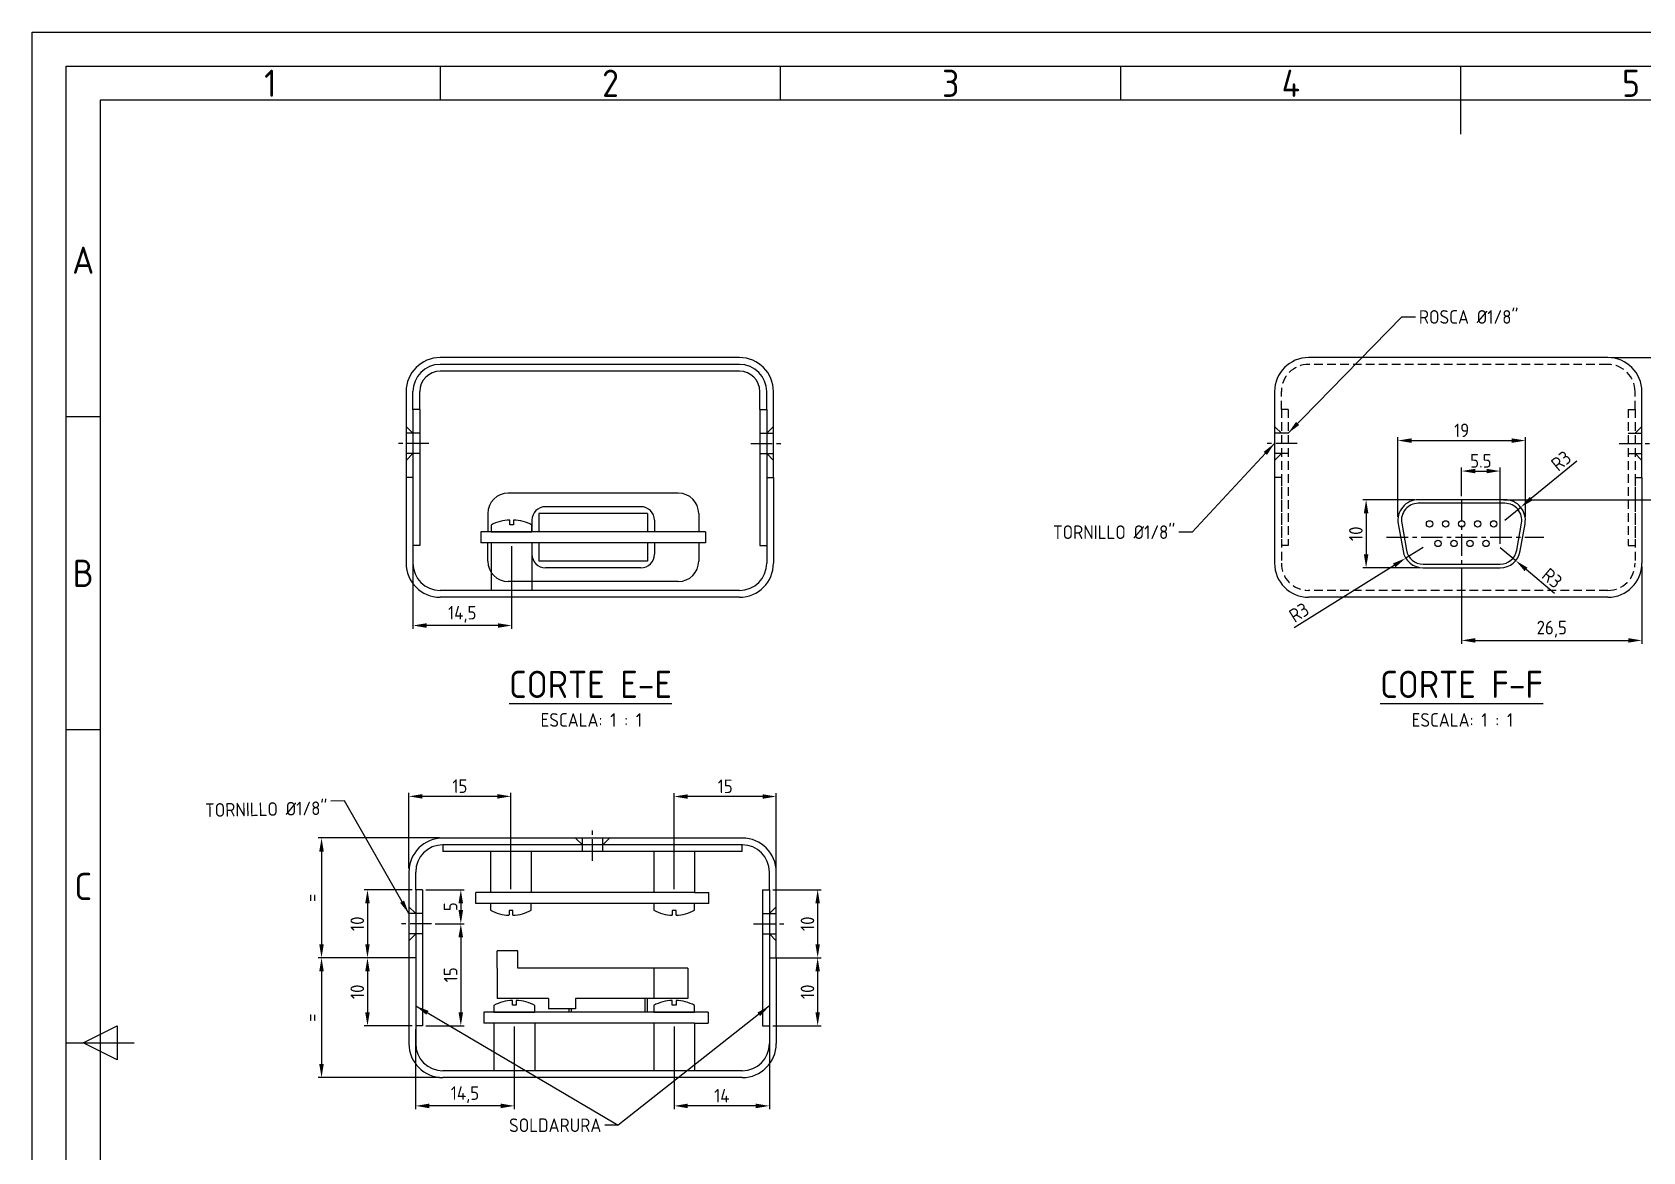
# Model space of a CAD drawing. Header units: millimetres. Extents: x 896 to 1804, y -11 to 286.
# Drawn here: x 896.4 to 1133.1, y 121.1 to 285.6 of the extents above; entities that cross this region are included whole.
import ezdxf
from ezdxf.enums import TextEntityAlignment as Align

# ---------------------------------------------------------------- set-up
doc = ezdxf.new("R2010")
doc.units = ezdxf.units.MM
doc.header["$LTSCALE"] = 0.1
doc.linetypes.add('CENTER', pattern=[50.8, 31.75, -6.35, 6.35, -6.35])
doc.linetypes.add('DASHED', pattern=[19.05, 12.7, -6.35])
for name, color, linetype in [('CAJA 010', 7, 'Continuous'), ('PLACA 025', 7, 'Continuous'), ('ROTULO', 7, 'Continuous'), ('TXT 020', 7, 'Continuous')]:
    doc.layers.add(name, color=color, linetype=linetype)
doc.styles.add('ISO Proportional', font='isocp.shx', dxfattribs={"height": 2})
doc.dimstyles.new('ISO-25', dxfattribs={"dimtxt": 2, "dimasz": 2, "dimexe": 0.5, "dimexo": 0.5, "dimgap": 0.5, "dimtad": 1, "dimtxsty": 'ISO Proportional', "dimcen": 3.5, "dimclrd": 5, "dimclre": 4, "dimclrt": 9, "dimadec": 0, "dimazin": 0, "dimtfac": 1, "dimtmove": 0, "dimatfit": 3, "dimfxl": 0, "dimarcsym": 0})

# ---------------------------------------------------------------- blocks, each defined once
blk = doc.blocks.new('*D38')
at = {"color": 4, "lineweight": -2}
for p, q in [((956.23, 167.21), (938.4, 167.21)), ((951.23, 149.61), (938.4, 149.61))]:
    blk.add_line(p, q, dxfattribs=at)
at = {"color": 5, "lineweight": -2}
blk.add_line((938.9, 165.21), (938.9, 151.61), dxfattribs=at)
at = {"color": 5}
for points in [[(938.56, 165.21), (939.23, 165.21), (938.9, 167.21)], [(938.56, 151.61), (939.23, 151.61), (938.9, 149.61)]]:
    blk.add_solid(points, dxfattribs=at)
at = {"layer": 'Defpoints', "color": 0}
for p in [(956.73, 167.21), (938.9, 149.61), (951.73, 149.61)]:
    blk.add_point(p, dxfattribs=at)
at = {"color": 9, "insert": (937.4, 158.41), "char_height": 2, "attachment_point": 5, "rotation": 90, "style": 'ISO Proportional'}
blk.add_mtext('=', dxfattribs=at)
blk = doc.blocks.new('*D39')
at = {"color": 4, "lineweight": -2}
for p, q in [((950.73, 149.61), (938.4, 149.61)), ((956.23, 132.01), (938.4, 132.01))]:
    blk.add_line(p, q, dxfattribs=at)
at = {"color": 5, "lineweight": -2}
blk.add_line((938.9, 147.61), (938.9, 134.01), dxfattribs=at)
at = {"color": 5}
for points in [[(938.56, 147.61), (939.23, 147.61), (938.9, 149.61)], [(938.56, 134.01), (939.23, 134.01), (938.9, 132.01)]]:
    blk.add_solid(points, dxfattribs=at)
at = {"layer": 'Defpoints', "color": 0}
for p in [(951.23, 149.61), (938.9, 132.01), (956.73, 132.01)]:
    blk.add_point(p, dxfattribs=at)
at = {"color": 9, "insert": (937.4, 140.81), "char_height": 2, "attachment_point": 5, "rotation": 90, "style": 'ISO Proportional'}
blk.add_mtext('=', dxfattribs=at)
blk = doc.blocks.new('*D40')
at = {"color": 4, "lineweight": -2}
for p, q in [((952.23, 159.61), (945.15, 159.61)), ((952.23, 149.61), (945.15, 149.61))]:
    blk.add_line(p, q, dxfattribs=at)
at = {"color": 5, "lineweight": -2}
blk.add_line((945.65, 157.61), (945.65, 151.61), dxfattribs=at)
at = {"color": 5}
for points in [[(945.32, 157.61), (945.98, 157.61), (945.65, 159.61)], [(945.32, 151.61), (945.98, 151.61), (945.65, 149.61)]]:
    blk.add_solid(points, dxfattribs=at)
at = {"layer": 'Defpoints', "color": 0}
for p in [(952.73, 159.61), (945.65, 149.61), (952.73, 149.61)]:
    blk.add_point(p, dxfattribs=at)
at = {"color": 9, "insert": (944.15, 154.61), "char_height": 2, "attachment_point": 5, "rotation": 90, "style": 'ISO Proportional'}
blk.add_mtext('10', dxfattribs=at)
blk = doc.blocks.new('*D41')
at = {"color": 4, "lineweight": -2}
for p, q in [((952.23, 149.61), (945.15, 149.61)), ((952.23, 139.61), (945.15, 139.61))]:
    blk.add_line(p, q, dxfattribs=at)
at = {"color": 5, "lineweight": -2}
blk.add_line((945.65, 147.61), (945.65, 141.61), dxfattribs=at)
at = {"color": 5}
for points in [[(945.32, 147.61), (945.98, 147.61), (945.65, 149.61)], [(945.32, 141.61), (945.98, 141.61), (945.65, 139.61)]]:
    blk.add_solid(points, dxfattribs=at)
at = {"layer": 'Defpoints', "color": 0}
for p in [(952.73, 149.61), (945.65, 139.61), (952.73, 139.61)]:
    blk.add_point(p, dxfattribs=at)
at = {"color": 9, "insert": (944.15, 144.61), "char_height": 2, "attachment_point": 5, "rotation": 90, "style": 'ISO Proportional'}
blk.add_mtext('10', dxfattribs=at)
blk = doc.blocks.new('*D43')
at = {"color": 4, "lineweight": -2}
for p, q in [((1005.23, 149.61), (1012.32, 149.61)), ((1005.23, 139.61), (1012.32, 139.61))]:
    blk.add_line(p, q, dxfattribs=at)
at = {"color": 5, "lineweight": -2}
blk.add_line((1011.82, 147.61), (1011.82, 141.61), dxfattribs=at)
at = {"color": 5}
for points in [[(1011.49, 147.61), (1012.15, 147.61), (1011.82, 149.61)], [(1011.49, 141.61), (1012.15, 141.61), (1011.82, 139.61)]]:
    blk.add_solid(points, dxfattribs=at)
at = {"layer": 'Defpoints', "color": 0}
for p in [(1004.73, 149.61), (1004.73, 139.61), (1011.82, 139.61)]:
    blk.add_point(p, dxfattribs=at)
at = {"color": 9, "insert": (1010.32, 144.61), "char_height": 2, "attachment_point": 5, "rotation": 90, "style": 'ISO Proportional'}
blk.add_mtext('10', dxfattribs=at)
blk = doc.blocks.new('*D42')
at = {"color": 4, "lineweight": -2}
for p, q in [((1005.23, 159.61), (1012.32, 159.61)), ((1005.23, 149.61), (1012.32, 149.61))]:
    blk.add_line(p, q, dxfattribs=at)
at = {"color": 5, "lineweight": -2}
blk.add_line((1011.82, 157.61), (1011.82, 151.61), dxfattribs=at)
at = {"color": 5}
for points in [[(1011.49, 157.61), (1012.15, 157.61), (1011.82, 159.61)], [(1011.49, 151.61), (1012.15, 151.61), (1011.82, 149.61)]]:
    blk.add_solid(points, dxfattribs=at)
at = {"layer": 'Defpoints', "color": 0}
for p in [(1004.73, 159.61), (1004.73, 149.61), (1011.82, 149.61)]:
    blk.add_point(p, dxfattribs=at)
at = {"color": 9, "insert": (1010.32, 154.61), "char_height": 2, "attachment_point": 5, "rotation": 90, "style": 'ISO Proportional'}
blk.add_mtext('10', dxfattribs=at)
blk = doc.blocks.new('*D44')
at = {"color": 4, "lineweight": -2}
for p, q in [((954.23, 159.61), (959.87, 159.61)), ((955.58, 154.61), (959.87, 154.61))]:
    blk.add_line(p, q, dxfattribs=at)
at = {"color": 5, "lineweight": -2}
blk.add_line((959.37, 157.61), (959.37, 156.61), dxfattribs=at)
at = {"color": 5}
for points in [[(959.03, 157.61), (959.7, 157.61), (959.37, 159.61)], [(959.03, 156.61), (959.7, 156.61), (959.37, 154.61)]]:
    blk.add_solid(points, dxfattribs=at)
at = {"layer": 'Defpoints', "color": 0}
for p in [(953.73, 159.61), (955.08, 154.61), (959.37, 154.61)]:
    blk.add_point(p, dxfattribs=at)
at = {"color": 9, "insert": (957.87, 157.11), "char_height": 2, "attachment_point": 5, "rotation": 90, "style": 'ISO Proportional'}
blk.add_mtext('5', dxfattribs=at)
blk = doc.blocks.new('*D45')
at = {"color": 4, "lineweight": -2}
for p, q in [((956.08, 154.61), (959.87, 154.61)), ((954.23, 139.61), (959.87, 139.61))]:
    blk.add_line(p, q, dxfattribs=at)
at = {"color": 5, "lineweight": -2}
blk.add_line((959.37, 152.61), (959.37, 141.61), dxfattribs=at)
at = {"color": 5}
for points in [[(959.03, 152.61), (959.7, 152.61), (959.37, 154.61)], [(959.03, 141.61), (959.7, 141.61), (959.37, 139.61)]]:
    blk.add_solid(points, dxfattribs=at)
at = {"layer": 'Defpoints', "color": 0}
for p in [(955.58, 154.61), (953.73, 139.61), (959.37, 139.61)]:
    blk.add_point(p, dxfattribs=at)
at = {"color": 9, "insert": (957.87, 147.11), "char_height": 2, "attachment_point": 5, "rotation": 90, "style": 'ISO Proportional'}
blk.add_mtext('15', dxfattribs=at)
blk = doc.blocks.new('*D46')
at = {"color": 4, "lineweight": -2}
for p, q in [((990.73, 139.51), (990.73, 127.35)), ((1004.73, 139.11), (1004.73, 127.35))]:
    blk.add_line(p, q, dxfattribs=at)
at = {"color": 5, "lineweight": -2}
blk.add_line((1002.73, 127.85), (992.73, 127.85), dxfattribs=at)
at = {"color": 5}
for points in [[(992.73, 128.18), (992.73, 127.51), (990.73, 127.85)], [(1002.73, 128.18), (1002.73, 127.51), (1004.73, 127.85)]]:
    blk.add_solid(points, dxfattribs=at)
at = {"layer": 'Defpoints', "color": 0}
for p in [(990.73, 140.01), (1004.73, 139.61), (990.73, 127.85)]:
    blk.add_point(p, dxfattribs=at)
at = {"color": 9, "insert": (997.73, 129.35), "char_height": 2, "attachment_point": 5, "style": 'ISO Proportional'}
blk.add_mtext('14', dxfattribs=at)
blk = doc.blocks.new('*D47')
at = {"color": 4, "lineweight": -2}
for p, q in [((952.73, 139.11), (952.73, 127.35)), ((967.23, 139.51), (967.23, 127.35))]:
    blk.add_line(p, q, dxfattribs=at)
at = {"color": 5, "lineweight": -2}
blk.add_line((965.23, 127.85), (954.73, 127.85), dxfattribs=at)
at = {"color": 5}
for points in [[(954.73, 128.18), (954.73, 127.51), (952.73, 127.85)], [(965.23, 128.18), (965.23, 127.51), (967.23, 127.85)]]:
    blk.add_solid(points, dxfattribs=at)
at = {"layer": 'Defpoints', "color": 0}
for p in [(967.23, 140.01), (952.73, 139.61), (952.73, 127.85)]:
    blk.add_point(p, dxfattribs=at)
at = {"color": 9, "insert": (959.98, 129.5), "char_height": 2, "attachment_point": 5, "style": 'ISO Proportional'}
blk.add_mtext('14,5', dxfattribs=at)
blk = doc.blocks.new('*D49')
at = {"color": 4, "lineweight": -2}
for p, q in [((990.73, 159.71), (990.73, 173.8)), ((1005.73, 162.71), (1005.73, 173.8))]:
    blk.add_line(p, q, dxfattribs=at)
at = {"color": 5, "lineweight": -2}
blk.add_line((1003.73, 173.3), (992.73, 173.3), dxfattribs=at)
at = {"color": 5}
for points in [[(992.73, 173.63), (992.73, 172.97), (990.73, 173.3)], [(1003.73, 173.63), (1003.73, 172.97), (1005.73, 173.3)]]:
    blk.add_solid(points, dxfattribs=at)
at = {"layer": 'Defpoints', "color": 0}
for p in [(990.73, 173.3), (1005.73, 162.21), (990.73, 159.21)]:
    blk.add_point(p, dxfattribs=at)
at = {"color": 9, "insert": (998.23, 174.8), "char_height": 2, "attachment_point": 5, "style": 'ISO Proportional'}
blk.add_mtext('15', dxfattribs=at)
blk = doc.blocks.new('*D50')
at = {"color": 4, "lineweight": -2}
for p, q in [((951.73, 162.71), (951.73, 173.83)), ((966.73, 159.71), (966.73, 173.83))]:
    blk.add_line(p, q, dxfattribs=at)
at = {"color": 5, "lineweight": -2}
blk.add_line((964.73, 173.33), (953.73, 173.33), dxfattribs=at)
at = {"color": 5}
for points in [[(953.73, 173.66), (953.73, 172.99), (951.73, 173.33)], [(964.73, 173.66), (964.73, 172.99), (966.73, 173.33)]]:
    blk.add_solid(points, dxfattribs=at)
at = {"layer": 'Defpoints', "color": 0}
for p in [(951.73, 173.33), (951.73, 162.21), (966.73, 159.21)]:
    blk.add_point(p, dxfattribs=at)
at = {"color": 9, "insert": (959.23, 174.83), "char_height": 2, "attachment_point": 5, "style": 'ISO Proportional'}
blk.add_mtext('15', dxfattribs=at)
blk = doc.blocks.new('*D62')
at = {"color": 4, "lineweight": -2}
for p, q in [((952.33, 209.69), (952.33, 197.93)), ((966.83, 210.09), (966.83, 197.93))]:
    blk.add_line(p, q, dxfattribs=at)
at = {"color": 5, "lineweight": -2}
blk.add_line((964.83, 198.43), (954.33, 198.43), dxfattribs=at)
at = {"color": 5}
for points in [[(954.33, 198.76), (954.33, 198.09), (952.33, 198.43)], [(964.83, 198.76), (964.83, 198.09), (966.83, 198.43)]]:
    blk.add_solid(points, dxfattribs=at)
at = {"layer": 'Defpoints', "color": 0}
for p in [(952.33, 210.19), (966.83, 210.59), (952.33, 198.43)]:
    blk.add_point(p, dxfattribs=at)
at = {"color": 9, "insert": (959.58, 200.08), "char_height": 2, "attachment_point": 5, "style": 'ISO Proportional'}
blk.add_mtext('14,5', dxfattribs=at)
blk = doc.blocks.new('*D66')
at = {"color": 4, "lineweight": -2}
for p, q in [((1128.47, 237.79), (1140.15, 237.79)), ((1112.63, 216.91), (1140.15, 216.91))]:
    blk.add_line(p, q, dxfattribs=at)
at = {"color": 5, "lineweight": -2}
blk.add_line((1139.65, 218.91), (1139.65, 235.79), dxfattribs=at)
at = {"color": 5}
for points in [[(1139.32, 235.79), (1139.98, 235.79), (1139.65, 237.79)], [(1139.32, 218.91), (1139.98, 218.91), (1139.65, 216.91)]]:
    blk.add_solid(points, dxfattribs=at)
at = {"layer": 'Defpoints', "color": 0}
for p in [(1127.97, 237.79), (1139.65, 237.79), (1112.13, 216.91)]:
    blk.add_point(p, dxfattribs=at)
at = {"color": 9, "insert": (1138.15, 227.35), "char_height": 2, "attachment_point": 5, "rotation": 90, "style": 'ISO Proportional'}
blk.add_mtext('21', dxfattribs=at)
blk = doc.blocks.new('*D67')
at = {"color": 4, "lineweight": -2}
for p, q in [((1106.47, 206.41), (1106.47, 195.74)), ((1132.97, 207.09), (1132.97, 195.74))]:
    blk.add_line(p, q, dxfattribs=at)
at = {"color": 5, "lineweight": -2}
blk.add_line((1108.47, 196.24), (1130.97, 196.24), dxfattribs=at)
at = {"color": 5}
for points in [[(1108.47, 196.57), (1108.47, 195.91), (1106.47, 196.24)], [(1130.97, 196.57), (1130.97, 195.91), (1132.97, 196.24)]]:
    blk.add_solid(points, dxfattribs=at)
at = {"layer": 'Defpoints', "color": 0}
for p in [(1106.47, 206.91), (1132.97, 207.59), (1132.97, 196.24)]:
    blk.add_point(p, dxfattribs=at)
at = {"color": 9, "insert": (1119.72, 197.89), "char_height": 2, "attachment_point": 5, "style": 'ISO Proportional'}
blk.add_mtext('26,5', dxfattribs=at)
blk = doc.blocks.new('*D68')
at = {"color": 4, "lineweight": -2}
for p, q in [((1097.11, 214.41), (1097.11, 226.1)), ((1115.84, 214.41), (1115.84, 226.1))]:
    blk.add_line(p, q, dxfattribs=at)
at = {"color": 5, "lineweight": -2}
blk.add_line((1099.11, 225.6), (1113.84, 225.6), dxfattribs=at)
at = {"color": 5}
for points in [[(1099.11, 225.93), (1099.11, 225.26), (1097.11, 225.6)], [(1113.84, 225.93), (1113.84, 225.26), (1115.84, 225.6)]]:
    blk.add_solid(points, dxfattribs=at)
at = {"layer": 'Defpoints', "color": 0}
for p in [(1115.84, 225.6), (1097.11, 213.91), (1115.84, 213.91)]:
    blk.add_point(p, dxfattribs=at)
at = {"color": 9, "insert": (1106.47, 227.1), "char_height": 2, "attachment_point": 5, "style": 'ISO Proportional'}
blk.add_mtext('19', dxfattribs=at)
blk = doc.blocks.new('*D69')
at = {"color": 4, "lineweight": -2}
for p, q in [((1099.61, 216.91), (1091.93, 216.91)), ((1100.31, 206.91), (1091.93, 206.91))]:
    blk.add_line(p, q, dxfattribs=at)
at = {"color": 5, "lineweight": -2}
blk.add_line((1092.43, 214.91), (1092.43, 208.91), dxfattribs=at)
at = {"color": 5}
for points in [[(1092.1, 214.91), (1092.77, 214.91), (1092.43, 216.91)], [(1092.1, 208.91), (1092.77, 208.91), (1092.43, 206.91)]]:
    blk.add_solid(points, dxfattribs=at)
at = {"layer": 'Defpoints', "color": 0}
for p in [(1100.11, 216.91), (1092.43, 206.91), (1100.81, 206.91)]:
    blk.add_point(p, dxfattribs=at)
at = {"color": 9, "insert": (1090.93, 211.91), "char_height": 2, "attachment_point": 5, "rotation": 90, "style": 'ISO Proportional'}
blk.add_mtext('10', dxfattribs=at)
blk = doc.blocks.new('*D71')
at = {"color": 5, "lineweight": -2}
for p, q in [((1123.4, 222.57), (1116.71, 217.08)), ((1112.84, 213.91), (1115.16, 215.81))]:
    blk.add_line(p, q, dxfattribs=at)
at = {"color": 5}
blk.add_solid([(1116.49, 217.34), (1116.92, 216.82), (1115.16, 215.81)], dxfattribs=at)
at = {"layer": 'Defpoints', "color": 0}
for p in [(1115.16, 215.81), (1112.84, 213.91)]:
    blk.add_point(p, dxfattribs=at)
at = {"color": 9, "insert": (1121.1, 222.62), "char_height": 2, "attachment_point": 5, "rotation": 39.3493, "style": 'ISO Proportional'}
blk.add_mtext('R3', dxfattribs=at)
blk = doc.blocks.new('*D72')
at = {"color": 5, "lineweight": -2}
for p, q in [((1112.13, 209.91), (1114.42, 207.97)), ((1120.12, 203.12), (1115.94, 206.67))]:
    blk.add_line(p, q, dxfattribs=at)
at = {"color": 5}
blk.add_solid([(1116.16, 206.92), (1115.73, 206.42), (1114.42, 207.97)], dxfattribs=at)
at = {"layer": 'Defpoints', "color": 0}
for p in [(1112.13, 209.91), (1114.42, 207.97)]:
    blk.add_point(p, dxfattribs=at)
at = {"color": 9, "insert": (1119.77, 205.39), "char_height": 2, "attachment_point": 5, "rotation": 319.6328, "style": 'ISO Proportional'}
blk.add_mtext('R3', dxfattribs=at)
blk = doc.blocks.new('*D73')
at = {"color": 5, "lineweight": -2}
for p, q in [((1100.81, 209.91), (1098.26, 208.33)), ((1081.88, 198.15), (1096.57, 207.27))]:
    blk.add_line(p, q, dxfattribs=at)
at = {"color": 5}
blk.add_solid([(1096.39, 207.55), (1096.74, 206.99), (1098.26, 208.33)], dxfattribs=at)
at = {"layer": 'Defpoints', "color": 0}
for p in [(1098.26, 208.33), (1100.81, 209.91)]:
    blk.add_point(p, dxfattribs=at)
at = {"color": 9, "insert": (1082.57, 200.34), "char_height": 2, "attachment_point": 5, "rotation": 31.8529, "style": 'ISO Proportional'}
blk.add_mtext('R3', dxfattribs=at)
blk = doc.blocks.new('*D74')
at = {"color": 4, "lineweight": -2}
for p, q in [((1106.47, 217.41), (1106.47, 221.62)), ((1112.13, 210.41), (1112.13, 221.62))]:
    blk.add_line(p, q, dxfattribs=at)
at = {"color": 5, "lineweight": -2}
blk.add_line((1108.47, 221.12), (1110.13, 221.12), dxfattribs=at)
at = {"color": 5}
for points in [[(1108.47, 221.45), (1108.47, 220.79), (1106.47, 221.12)], [(1110.13, 221.45), (1110.13, 220.79), (1112.13, 221.12)]]:
    blk.add_solid(points, dxfattribs=at)
at = {"layer": 'Defpoints', "color": 0}
for p in [(1112.13, 221.12), (1106.47, 216.91), (1112.13, 209.91)]:
    blk.add_point(p, dxfattribs=at)
at = {"color": 9, "insert": (1109.3, 222.62), "char_height": 2, "attachment_point": 5, "style": 'ISO Proportional'}
blk.add_mtext('5.5', dxfattribs=at)

msp = doc.modelspace()

# ---------------------------------------------------------------- linework, layer by layer
at = {"color": 6}
for p, q in [((952.33, 220.188), (952.33, 210.188)), ((1004.33, 220.188), (1004.33, 210.188)), ((952.735, 149.608), (952.735, 139.608)), ((1004.735, 149.608), (1004.735, 139.608))]:
    msp.add_line(p, q, dxfattribs=at)
at = {"layer": 'CAJA 010', "color": 9}
for p, q in [((1000.33, 237.788), (956.33, 237.788)), ((1000.33, 236.788), (956.33, 236.788)), ((1000.33, 235.788), (956.33, 235.788)), ((951.33, 232.788), (951.33, 220.188)), ((952.33, 230.188), (952.33, 232.788)), ((953.33, 230.188), (953.33, 232.788)), ((1003.33, 230.188), (1003.33, 232.788)), ((1004.33, 230.188), (1004.33, 232.788)), ((1005.33, 220.188), (1005.33, 232.788)), ((1000.735, 167.208), (956.735, 167.208)), ((1000.735, 166.208), (956.735, 166.208)), ((1000.735, 165.208), (956.735, 165.208)), ((951.735, 162.208), (951.735, 149.608)), ((952.735, 159.608), (952.735, 162.208)), ((1004.735, 159.608), (1004.735, 162.208)), ((1005.735, 149.608), (1005.735, 162.208))]:
    msp.add_line(p, q, dxfattribs=at)
at = {"layer": 'CAJA 010', "color": 2}
for p, q in [((1127.973, 237.788), (1083.973, 237.788)), ((1078.973, 232.788), (1078.973, 220.188)), ((1132.973, 220.188), (1132.973, 232.788)), ((952.33, 230.188), (952.33, 207.588)), ((953.33, 230.188), (952.33, 230.188)), ((953.33, 230.188), (953.33, 210.188)), ((1003.33, 230.188), (1004.33, 230.188)), ((1003.33, 230.188), (1003.33, 210.188)), ((1004.33, 230.188), (1004.33, 207.588)), ((951.33, 220.188), (951.33, 207.588)), ((952.33, 220.188), (951.33, 220.188)), ((1004.33, 220.188), (1005.33, 220.188)), ((1005.33, 220.188), (1005.33, 207.588)), ((1078.973, 220.188), (1078.973, 207.588)), ((1132.973, 220.188), (1132.973, 207.588)), ((953.33, 210.188), (952.33, 210.188)), ((963.83, 210.588), (963.83, 203.588)), ((969.83, 210.588), (969.83, 203.588)), ((1003.33, 210.188), (1004.33, 210.188)), ((1000.33, 203.588), (956.33, 203.588)), ((1000.33, 202.588), (956.33, 202.588)), ((1127.973, 202.588), (1083.973, 202.588)), ((952.735, 159.608), (952.735, 137.008)), ((953.735, 159.608), (952.735, 159.608)), ((953.735, 159.608), (953.735, 139.608)), ((1003.735, 159.608), (1004.735, 159.608)), ((1003.735, 159.608), (1003.735, 139.608)), ((1004.735, 159.608), (1004.735, 137.008)), ((951.735, 149.608), (951.735, 137.008)), ((952.735, 149.608), (951.735, 149.608)), ((1004.735, 149.608), (1005.735, 149.608)), ((1005.735, 149.608), (1005.735, 137.008)), ((964.235, 140.008), (964.235, 133.008)), ((970.235, 140.008), (970.235, 133.008)), ((987.735, 140.008), (987.735, 133.008)), ((993.735, 140.008), (993.735, 133.008)), ((953.735, 139.608), (952.735, 139.608)), ((1003.735, 139.608), (1004.735, 139.608)), ((1000.735, 133.008), (956.735, 133.008)), ((1000.735, 132.008), (956.735, 132.008))]:
    msp.add_line(p, q, dxfattribs=at)
at = {"layer": 'CAJA 010', "color": 9, "linetype": 'DASHED'}
for p, q in [((1127.973, 236.788), (1083.973, 236.788)), ((1079.973, 230.188), (1079.973, 232.788)), ((1131.973, 230.188), (1131.973, 232.788)), ((1079.973, 230.188), (1079.973, 207.588)), ((1080.973, 230.188), (1079.973, 230.188)), ((1080.973, 230.188), (1080.973, 210.188)), ((1130.973, 230.188), (1130.973, 210.188)), ((1130.973, 230.188), (1131.973, 230.188)), ((1131.973, 230.188), (1131.973, 207.588)), ((1079.973, 226.688), (1078.973, 227.688)), ((1131.973, 226.688), (1132.973, 227.688)), ((1079.973, 226.688), (1078.973, 226.688)), ((1080.973, 226.688), (1079.973, 226.688)), ((1130.973, 226.688), (1131.973, 226.688)), ((1131.973, 226.688), (1132.973, 226.688)), ((1079.973, 223.688), (1078.973, 223.688)), ((1079.973, 223.688), (1078.973, 222.688)), ((1080.973, 223.688), (1079.973, 223.688)), ((1130.973, 223.688), (1131.973, 223.688)), ((1131.973, 223.688), (1132.973, 223.688)), ((1131.973, 223.688), (1132.973, 222.688)), ((1079.973, 220.188), (1078.973, 220.188)), ((1079.973, 220.188), (1079.973, 210.188)), ((1131.973, 220.188), (1131.973, 210.188)), ((1131.973, 220.188), (1132.973, 220.188)), ((1080.973, 210.188), (1079.973, 210.188)), ((1130.973, 210.188), (1131.973, 210.188)), ((1127.973, 203.588), (1083.973, 203.588))]:
    msp.add_line(p, q, dxfattribs=at)
at = {"layer": 'CAJA 010', "color": 8, "linetype": 'CENTER'}
for p, q in [((952.33, 226.688), (951.33, 227.688)), ((1004.33, 226.688), (1005.33, 227.688)), ((952.33, 226.688), (951.33, 226.688)), ((953.33, 226.688), (952.33, 226.688)), ((1003.33, 226.688), (1004.33, 226.688)), ((1004.33, 226.688), (1005.33, 226.688)), ((952.33, 223.688), (951.33, 222.688)), ((952.33, 223.688), (951.33, 223.688)), ((953.33, 223.688), (952.33, 223.688)), ((1003.33, 223.688), (1004.33, 223.688)), ((1004.33, 223.688), (1005.33, 222.688)), ((1004.33, 223.688), (1005.33, 223.688)), ((977.235, 166.208), (976.235, 167.208)), ((977.235, 166.208), (977.235, 167.208)), ((977.235, 165.208), (977.235, 166.208)), ((980.235, 166.208), (981.235, 167.208)), ((980.235, 166.208), (980.235, 167.208)), ((980.235, 165.208), (980.235, 166.208)), ((952.735, 156.108), (951.735, 157.108)), ((1004.735, 156.108), (1005.735, 157.108)), ((952.735, 156.108), (951.735, 156.108)), ((953.735, 156.108), (952.735, 156.108)), ((1003.735, 156.108), (1004.735, 156.108)), ((1004.735, 156.108), (1005.735, 156.108)), ((952.735, 153.108), (951.735, 153.108)), ((952.735, 153.108), (951.735, 152.108)), ((953.735, 153.108), (952.735, 153.108)), ((1003.735, 153.108), (1004.735, 153.108)), ((1004.735, 153.108), (1005.735, 153.108)), ((1004.735, 153.108), (1005.735, 152.108))]:
    msp.add_line(p, q, dxfattribs=at)
at = {"layer": 'CAJA 010', "linetype": 'CENTER'}
for p, q in [((1082.322, 225.188), (1077.322, 225.188)), ((1129.625, 225.188), (1134.625, 225.188)), ((1106.473, 216.909), (1106.473, 204.855)), ((1095.429, 211.388), (1118.556, 211.388))]:
    msp.add_line(p, q, dxfattribs=at)
at = {"layer": 'CAJA 010', "color": 2}
msp.add_lwpolyline([(1100.813, 206.909), (1112.134, 206.909, 0.3640016), (1115.089, 209.388), (1115.794, 213.388, 0.466274), (1112.839, 216.909), (1100.108, 216.909, 0.466274), (1097.153, 213.388), (1097.858, 209.388, 0.3640016)], format="xyb", close=True, dxfattribs=at)
at = {"layer": 'CAJA 010', "color": 8}
msp.add_lwpolyline([(1100.813, 207.429), (1112.134, 207.429, 0.3640016), (1114.577, 209.479), (1115.281, 213.479, 0.466274), (1112.839, 216.389), (1100.108, 216.389, 0.466274), (1097.665, 213.479), (1098.37, 209.479, 0.3640016)], format="xyb", close=True, dxfattribs=at)
for centre in [(1101.764, 213.36), (1104.119, 213.36), (1106.473, 213.36), (1108.828, 213.36), (1111.182, 213.36), (1102.993, 210.486), (1105.348, 210.486), (1107.702, 210.486), (1110.057, 210.486)]:
    msp.add_circle(centre, 0.471, dxfattribs=at)
at = {"layer": 'CAJA 010', "color": 9}
for centre, radius, start, end in [((956.33, 232.788), 5, 90, 180), ((956.33, 232.788), 4, 90, 180), ((1000.33, 232.788), 5, 0, 90), ((1000.33, 232.788), 4, 0, 90), ((956.33, 232.788), 3, 90, 180), ((1000.33, 232.788), 3, 0, 90), ((956.735, 162.208), 5, 90, 180), ((956.735, 162.208), 4, 90, 180), ((1000.735, 162.208), 5, 0, 90), ((1000.735, 162.208), 4, 0, 90)]:
    msp.add_arc(centre, radius, start, end, dxfattribs=at)
at = {"layer": 'CAJA 010', "color": 2}
for centre, radius, start, end in [((1083.973, 232.788), 5, 90, 180), ((1127.973, 232.788), 5, 0, 90), ((956.33, 207.588), 5, 180, 270), ((956.33, 207.588), 4, 180, 270), ((1000.33, 207.588), 4, 270, 0), ((1000.33, 207.588), 5, 270, 0), ((1083.973, 207.588), 5, 180, 270), ((1127.973, 207.588), 5, 270, 0), ((956.735, 137.008), 5, 180, 270), ((956.735, 137.008), 4, 180, 270), ((1000.735, 137.008), 5, 270, 0), ((1000.735, 137.008), 4, 270, 0)]:
    msp.add_arc(centre, radius, start, end, dxfattribs=at)
at = {"layer": 'CAJA 010', "color": 9, "linetype": 'DASHED'}
for centre, start, end in [((1083.973, 232.788), 90, 180), ((1127.973, 232.788), 0, 90), ((1083.973, 207.588), 180, 270), ((1127.973, 207.588), 270, 0)]:
    msp.add_arc(centre, 4, start, end, dxfattribs=at)
at = {"layer": 'PLACA 025', "linetype": 'CENTER'}
for p, q in [((954.679, 225.188), (949.679, 225.188)), ((1001.982, 225.188), (1006.982, 225.188)), ((978.735, 163.86), (978.735, 168.86)), ((955.083, 154.608), (950.083, 154.608)), ((1002.387, 154.608), (1007.387, 154.608))]:
    msp.add_line(p, q, dxfattribs=at)
at = {"layer": 'PLACA 025', "color": 8}
for p, q in [((991.33, 217.888), (966.33, 217.888)), ((985.83, 215.888), (971.83, 215.888)), ((963.33, 214.888), (963.33, 212.188)), ((969.83, 213.888), (969.83, 212.188)), ((986.83, 214.888), (970.83, 214.888)), ((970.83, 214.888), (970.83, 212.188)), ((986.83, 214.888), (973.428, 214.888)), ((986.83, 214.888), (986.83, 212.188)), ((987.83, 213.888), (987.83, 212.188)), ((994.33, 214.888), (994.33, 212.188)), ((995.33, 212.188), (962.33, 212.188)), ((962.33, 212.188), (962.33, 210.588)), ((995.33, 212.188), (995.33, 210.588)), ((963.83, 210.588), (962.33, 210.588)), ((963.33, 207.888), (963.33, 210.588)), ((995.33, 210.588), (969.33, 210.588)), ((969.83, 210.588), (969.83, 208.888)), ((970.83, 210.588), (970.83, 207.888)), ((986.83, 210.588), (986.83, 207.888)), ((987.83, 210.588), (987.83, 208.888)), ((994.33, 210.588), (994.33, 207.888)), ((986.83, 207.888), (970.83, 207.888)), ((985.83, 206.888), (971.83, 206.888)), ((991.33, 204.888), (966.33, 204.888)), ((961.565, 157.608), (961.565, 159.208)), ((963.731, 159.208), (961.565, 159.208)), ((987.735, 159.208), (969.731, 159.208)), ((993.735, 159.208), (995.801, 159.208)), ((995.801, 157.608), (995.801, 159.208)), ((995.801, 157.608), (961.565, 157.608)), ((967.735, 150.608), (964.735, 150.608)), ((964.735, 148.108), (964.735, 150.608)), ((967.735, 148.108), (967.735, 150.608)), ((964.735, 148.108), (964.735, 143.608)), ((964.735, 148.108), (964.735, 148.108)), ((992.735, 148.108), (967.735, 148.108)), ((987.735, 148.108), (987.735, 143.608)), ((992.735, 148.108), (992.735, 143.608)), ((972.235, 143.608), (964.735, 143.608)), ((972.235, 143.608), (972.235, 142.108)), ((976.235, 142.108), (972.235, 142.108)), ((992.735, 143.608), (976.235, 143.608)), ((976.235, 143.608), (976.235, 142.108)), ((995.735, 141.608), (962.735, 141.608)), ((962.735, 141.608), (962.735, 140.008)), ((964.235, 140.008), (962.735, 140.008)), ((987.735, 140.008), (969.735, 140.008)), ((993.735, 140.008), (995.735, 140.008)), ((995.735, 141.608), (995.735, 140.008))]:
    msp.add_line(p, q, dxfattribs=at)
at = {"layer": 'PLACA 025', "color": 2}
for p, q in [((969.83, 210.588), (963.83, 210.588)), ((963.731, 165.208), (963.731, 159.208)), ((969.731, 165.208), (969.731, 159.208)), ((987.735, 165.208), (987.735, 159.208)), ((993.735, 165.208), (993.735, 159.208)), ((969.731, 159.208), (963.731, 159.208)), ((993.735, 159.208), (987.735, 159.208)), ((970.235, 140.008), (964.235, 140.008)), ((993.735, 140.008), (987.735, 140.008))]:
    msp.add_line(p, q, dxfattribs=at)
at = {"layer": 'PLACA 025', "color": 9, "linetype": 'DASHED'}
for p, q in [((956.735, 166.208), (956.735, 165.208)), ((1000.735, 165.208), (1000.735, 166.208))]:
    msp.add_line(p, q, dxfattribs=at)
at = {"layer": 'PLACA 025', "color": 9}
for points in [[(963.83, 213.188), (963.83, 212.188), (969.83, 212.188), (969.83, 213.188)], [(967.109, 213.927), (967.109, 213.216), (966.552, 213.216), (966.552, 213.927)], [(969.731, 156.608), (969.731, 157.608), (963.731, 157.608), (963.731, 156.608)], [(967.009, 155.87), (967.009, 156.581), (966.452, 156.581), (966.452, 155.87)], [(993.735, 156.608), (993.735, 157.608), (987.735, 157.608), (987.735, 156.608)], [(991.013, 155.87), (991.013, 156.581), (990.456, 156.581), (990.456, 155.87)], [(964.235, 142.608), (964.235, 141.608), (970.235, 141.608), (970.235, 142.608)], [(967.513, 143.347), (967.513, 142.636), (966.956, 142.636), (966.956, 143.347)], [(987.735, 142.608), (987.735, 141.608), (993.735, 141.608), (993.735, 142.608)], [(991.013, 143.347), (991.013, 142.636), (990.456, 142.636), (990.456, 143.347)]]:
    msp.add_lwpolyline(points, dxfattribs=at)
at = {"layer": 'PLACA 025', "color": 8}
for points in [[(975.233, 142.108), (975.233, 141.608)], [(975.623, 141.608), (975.623, 142.108)], [(986.421, 143.608), (986.421, 141.608)], [(986.812, 141.608), (986.812, 143.608)]]:
    msp.add_lwpolyline(points, dxfattribs=at)
for centre, radius, start, end in [((966.33, 214.888), 3, 90, 180), ((991.33, 214.888), 3, 0, 90), ((971.83, 213.888), 2, 90, 180), ((985.83, 213.888), 2, 0, 90), ((971.83, 208.888), 2, 180, 270), ((985.83, 208.888), 2, 270, 0), ((966.33, 207.888), 3, 180, 270), ((991.33, 207.888), 3, 270, 0)]:
    msp.add_arc(centre, radius, start, end, dxfattribs=at)
at = {"layer": 'PLACA 025', "color": 9}
for centre, start, end in [((966.701, 207.992), 91.44125, 118.91827), ((966.959, 207.992), 61.08173, 88.55875), ((966.601, 161.805), 241.08173, 268.55875), ((966.86, 161.805), 271.44125, 298.91827), ((990.606, 161.805), 241.08173, 268.55875), ((990.864, 161.805), 271.44125, 298.91827), ((967.106, 137.412), 91.44125, 118.91827), ((967.364, 137.412), 61.08173, 88.55875), ((990.606, 137.412), 91.44125, 118.91827), ((990.864, 137.412), 61.08173, 88.55875)]:
    msp.add_arc(centre, 5.937, start, end, dxfattribs=at)
at = {"layer": 'ROTULO', "color": 8}
for p, q in [((896.372, -11.404), (896.372, 285.596)), ((896.372, 285.596), (1316.372, 285.596)), ((901.372, 280.596), (1311.372, 280.596)), ((901.372, -6.404), (901.372, 280.596)), ((956.372, 275.596), (956.372, 280.596)), ((1006.372, 275.596), (1006.372, 280.596)), ((1056.372, 275.596), (1056.372, 280.596)), ((1106.372, 270.596), (1106.372, 280.596)), ((906.372, 229.096), (901.372, 229.096)), ((906.372, 183.096), (901.372, 183.096)), ((903.872, 137.096), (908.872, 139.596)), ((908.872, 139.596), (908.872, 134.596)), ((901.372, 137.096), (911.372, 137.096)), ((908.872, 134.596), (903.872, 137.096))]:
    msp.add_line(p, q, dxfattribs=at)
at = {"layer": 'ROTULO', "color": 3}
for p, q in [((1306.372, 275.596), (906.372, 275.596)), ((906.372, 275.596), (906.372, -1.404))]:
    msp.add_line(p, q, dxfattribs=at)

# ---------------------------------------------------------------- texts
at = {"color": 9, "style": 'ISO Proportional'}
for p in [(971.086, 183.551), (1099.121, 183.551)]:
    msp.add_text('ESCALA: 1 : 1', height=2, dxfattribs=at).set_placement(p)
at = {"color": 9, "char_height": 2, "style": 'ISO Proportional'}
for s, insert, attachment_point in [('ROSCA %%C1/8"', (1100.192, 244.765), 1), ('TORNILLO %%C1/8"', (1064.388, 211.14), 9), ('SOLDARURA', (980.019, 125.002), 6)]:
    msp.add_mtext(s, dxfattribs=dict(at, insert=insert, attachment_point=attachment_point))
at = {"color": 9, "insert": (939.76, 171.608), "char_height": 2, "attachment_point": 6, "rotation": 1, "style": 'ISO Proportional'}
msp.add_mtext('TORNILLO %%C1/8"', dxfattribs=at)
at = {"layer": 'ROTULO', "color": 8, "style": 'ISO Proportional'}
for s, p in [('1', (931.372, 278.096)), ('2', (981.372, 278.096)), ('3', (1031.372, 278.096)), ('4', (1081.372, 278.096)), ('5', (1131.372, 278.096)), ('A', (903.872, 252.096)), ('B', (903.872, 206.096)), ('C', (903.872, 160.096))]:
    msp.add_text(s, height=4, dxfattribs=at).set_placement(p, align=Align.MIDDLE)
at = {"layer": 'TXT 020', "color": 6, "style": 'ISO Proportional'}
for s, p in [('%%UCORTE E-E', (966.469, 187.781)), ('%%UCORTE F-F', (1094.504, 187.781))]:
    msp.add_text(s, height=4, dxfattribs=at).set_placement(p)

# ---------------------------------------------------------------- dimensions: what is measured, and where the dimension line sits
for base, p1, p2, text, picture, middle in [((1139.65, 237.788), (1112.134, 216.909), (1127.973, 237.788), '21', '*D66', (1138.15, 227.349)), ((938.897, 149.608), (956.735, 167.208), (951.735, 149.608), '=', '*D38', (937.397, 158.408)), ((938.897, 132.008), (951.235, 149.608), (956.735, 132.008), '=', '*D39', (937.397, 140.808))]:
    dim = msp.add_linear_dim(base=base, p1=p1, p2=p2, angle=90, text=text, dimstyle='ISO-25')
    dim.commit()
    dim.dimension.update_dxf_attribs({"geometry": picture, "text_midpoint": middle})
for base, p1, p2, text, picture, middle in [((1115.839, 225.597), (1097.108, 213.909), (1115.839, 213.909), '19', '*D68', (1106.473, 227.097)), ((1112.134, 221.119), (1106.473, 216.909), (1112.134, 209.909), '5.5', '*D74', (1109.304, 222.619))]:
    dim = msp.add_linear_dim(base=base, p1=p1, p2=p2, text=text, dimstyle='ISO-25')
    dim.commit()
    dim.dimension.update_dxf_attribs({"geometry": picture, "text_midpoint": middle})
for center, mpoint, picture, middle in [((1112.839, 213.909), (1115.159, 215.811), '*D71', (1122.054, 221.464)), ((1100.813, 209.909), (1098.264, 208.326), '*D73', (1083.363, 199.067))]:
    dim = msp.add_radius_dim(center=center, mpoint=mpoint, dimstyle='ISO-25')
    dim.commit()
    dim.dimension.update_dxf_attribs({"geometry": picture, "text_midpoint": middle, "dimtype": 164})
for base, p1, p2, picture, middle in [((1092.435, 206.909), (1100.108, 216.909), (1100.813, 206.909), '*D69', (1090.935, 211.909)), ((945.65, 149.608), (952.735, 159.608), (952.735, 149.608), '*D40', (944.15, 154.608)), ((959.366, 154.608), (953.735, 159.608), (955.083, 154.608), '*D44', (957.866, 157.108)), ((1011.819, 149.608), (1004.735, 159.608), (1004.735, 149.608), '*D42', (1010.319, 154.608)), ((959.366, 139.608), (955.583, 154.608), (953.735, 139.608), '*D45', (957.866, 147.108)), ((945.65, 139.608), (952.735, 149.608), (952.735, 139.608), '*D41', (944.15, 144.608)), ((1011.819, 139.608), (1004.735, 149.608), (1004.735, 139.608), '*D43', (1010.319, 144.608))]:
    dim = msp.add_linear_dim(base=base, p1=p1, p2=p2, angle=90, dimstyle='ISO-25')
    dim.commit()
    dim.dimension.update_dxf_attribs({"geometry": picture, "text_midpoint": middle})
for base, p1, p2, picture, middle in [((952.33, 198.426), (966.83, 210.588), (952.33, 210.188), '*D62', (959.58, 200.076)), ((1132.973, 196.238), (1106.473, 206.909), (1132.973, 207.588), '*D67', (1119.723, 197.889)), ((951.735, 173.327), (966.731, 159.208), (951.735, 162.208), '*D50', (959.233, 174.827)), ((990.735, 173.3), (1005.735, 162.208), (990.735, 159.208), '*D49', (998.235, 174.8)), ((952.735, 127.846), (967.235, 140.008), (952.735, 139.608), '*D47', (959.985, 129.496)), ((990.735, 127.846), (1004.735, 139.608), (990.735, 140.008), '*D46', (997.735, 129.346))]:
    dim = msp.add_linear_dim(base=base, p1=p1, p2=p2, dimstyle='ISO-25')
    dim.commit()
    dim.dimension.update_dxf_attribs({"geometry": picture, "text_midpoint": middle})
dim = msp.add_radius_dim(center=(1112.134, 209.909), mpoint=(1114.42, 207.966), dimstyle='ISO-25')
dim.commit()
dim.dimension.update_dxf_attribs({"geometry": '*D72', "text_midpoint": (1119.766, 205.39)})

# ---------------------------------------------------------------- leaders
at = {"annotation_type": 0, "has_hookline": 1}
for points, hookline_direction, text_width in [([(1080.973, 226.688), (1097.692, 243.765), (1099.692, 243.765)], 0, 15), ([(1078.973, 225.188), (1066.888, 212.14), (1064.888, 212.14)], 1, 18.4), ([(1004.735, 142.541), (982.519, 125.002), (980.519, 125.002)], 1, 14.079)]:
    msp.add_leader(points, dimstyle='ISO-25', override={"dimgap": 0.5, "dimtad": 0}, dxfattribs=dict(at, hookline_direction=hookline_direction, text_width=text_width))
at = {"annotation_type": 0, "has_hookline": 1, "hookline_direction": 1, "text_width": 18.4, "horizontal_direction": (0.999848, 0.017452, 0)}
msp.add_leader([(951.735, 156.108), (942.26, 172.652), (940.26, 172.617)], dimstyle='ISO-25', override={"dimgap": 0.5, "dimtad": 0}, dxfattribs=at)
msp.add_leader([(952.735, 142.541), (982.519, 125.002)], dimstyle='ISO-25', override={"dimgap": 0.5, "dimtad": 0})

doc.saveas('drawing.dxf')
